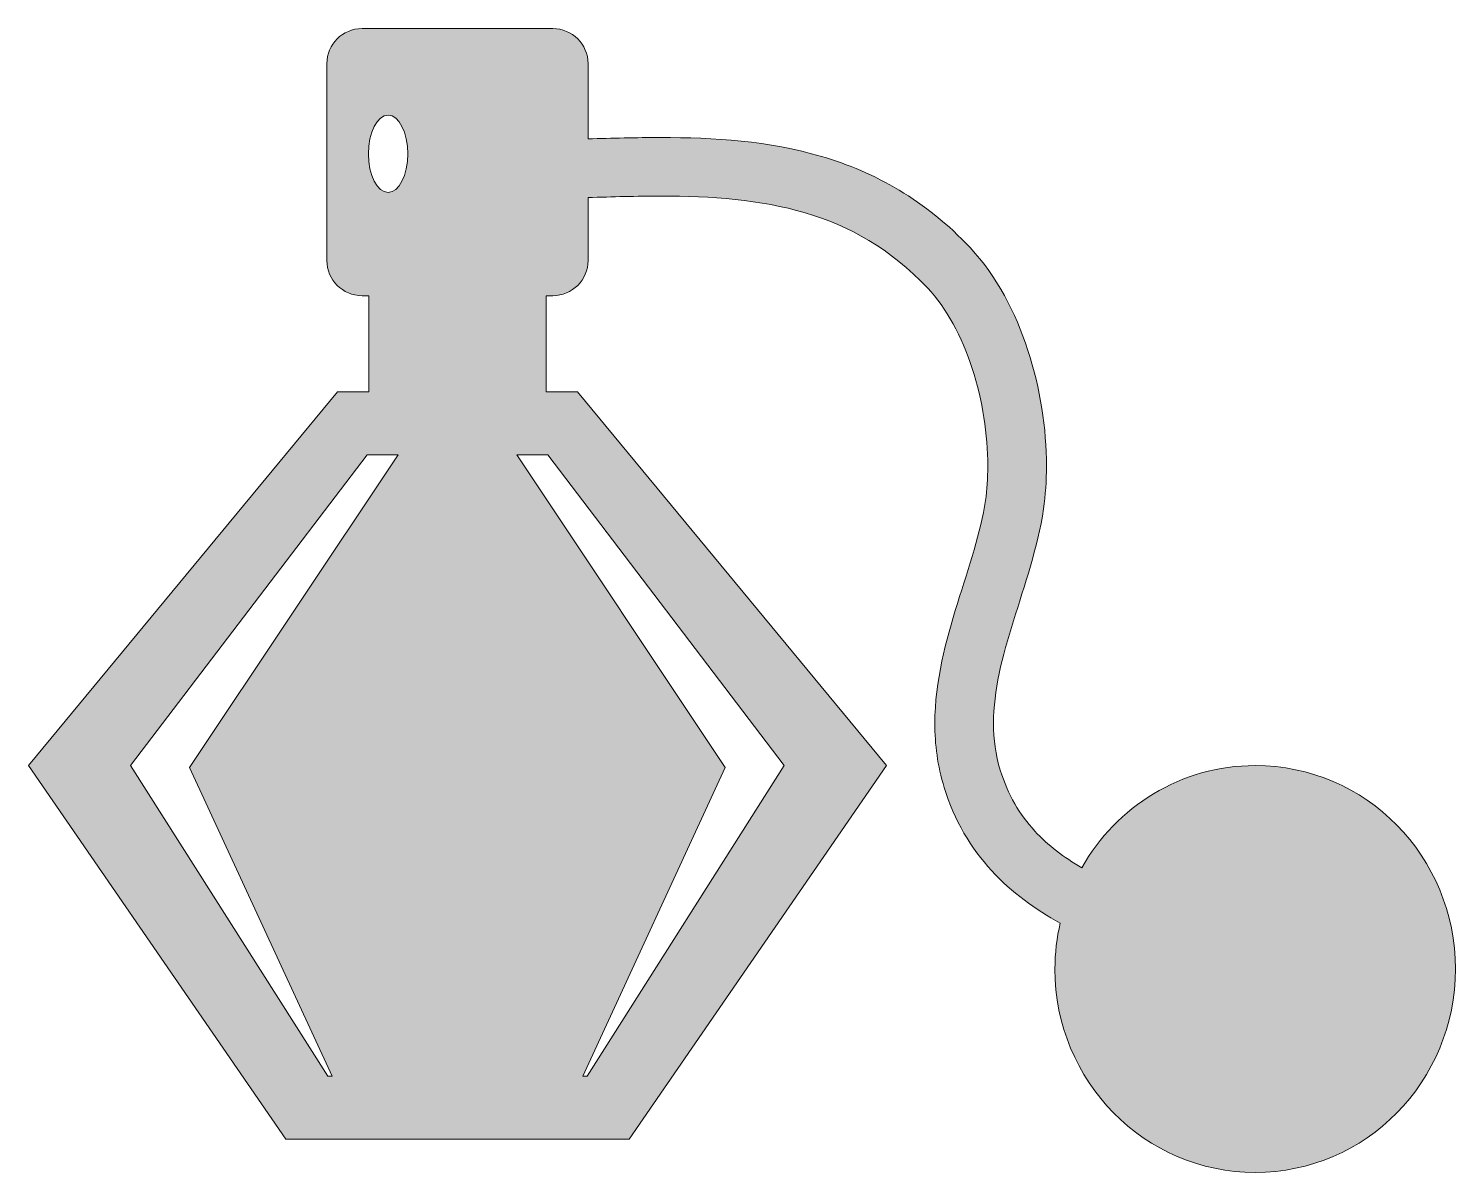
# Model space of a CAD drawing. Header units: inches. Extents: x 0 to 102, y 0 to 81.
import ezdxf

# ---------------------------------------------------------------- set-up
doc = ezdxf.new("R2010")
doc.units = ezdxf.units.IN
doc.header["$MEASUREMENT"] = 0
doc.layers.add('Layer 1', color=7, linetype='Continuous')

msp = doc.modelspace()

# ---------------------------------------------------------------- hatches: boundary and pattern name
at = {"layer": 'Layer 1', "true_color": 0xf0a0c5}
h = msp.add_hatch(color=231, dxfattribs=at)
h.dxf.hatch_style = 2
edge = h.paths.add_edge_path()
edge.add_spline(control_points=[(87.34, 28.96), (82.06, 28.96), (77.45, 26.03), (74.99, 21.69), (73.72, 22.42), (72.58, 23.28), (71.65, 24.3), (70.57, 25.48), (69.74, 26.87), (69.19, 28.62), (68.85, 29.74), (68.71, 30.84), (68.71, 31.96), (68.7, 34.27), (69.33, 36.71), (70.13, 39.25), (70.91, 41.79), (71.85, 44.43), (72.27, 47.22), (72.41, 48.2), (72.48, 49.22), (72.48, 50.27), (72.48, 52.95), (72.04, 55.81), (71.16, 58.51), (70.27, 61.22), (68.95, 63.78), (67.06, 65.8), (63.89, 69.19), (60.23, 71.2), (56.47, 72.31), (52.69, 73.42), (48.82, 73.66), (44.99, 73.66), (43.26, 73.66), (41.54, 73.61), (39.84, 73.56), (39.84, 73.56), (39.84, 78.91), (39.84, 78.91), (39.84, 80.29), (38.72, 81.41), (37.33, 81.41), (37.33, 81.41), (23.75, 81.41), (23.75, 81.41), (22.36, 81.41), (21.24, 80.29), (21.24, 78.91), (21.24, 78.91), (21.24, 64.91), (21.24, 64.91), (21.24, 63.53), (22.36, 62.4), (23.75, 62.4), (23.75, 62.4), (24.22, 62.4), (24.22, 62.4), (24.22, 62.4), (24.22, 55.56), (24.22, 55.56), (24.22, 55.56), (21.99, 55.56), (21.99, 55.56), (21.99, 55.56), (0, 28.96), (0, 28.96), (0, 28.96), (18.32, 2.36), (18.32, 2.36), (18.32, 2.36), (42.76, 2.36), (42.76, 2.36), (42.76, 2.36), (61.08, 28.96), (61.08, 28.96), (61.08, 28.96), (39.09, 55.56), (39.09, 55.56), (39.09, 55.56), (36.86, 55.56), (36.86, 55.56), (36.86, 55.56), (36.86, 62.4), (36.86, 62.4), (36.86, 62.4), (37.33, 62.4), (37.33, 62.4), (38.72, 62.4), (39.84, 63.53), (39.84, 64.91), (39.84, 64.91), (39.84, 69.38), (39.84, 69.38), (41.58, 69.44), (43.3, 69.49), (44.99, 69.49), (48.64, 69.49), (52.11, 69.24), (55.29, 68.3), (58.46, 67.36), (61.35, 65.77), (64.02, 62.94), (65.35, 61.53), (66.45, 59.49), (67.19, 57.22), (67.93, 54.96), (68.31, 52.48), (68.3, 50.27), (68.3, 49.41), (68.25, 48.58), (68.14, 47.83), (67.81, 45.59), (66.96, 43.12), (66.14, 40.49), (65.33, 37.85), (64.54, 35.02), (64.53, 31.96), (64.53, 30.48), (64.72, 28.94), (65.2, 27.4), (65.92, 25.05), (67.1, 23.08), (68.57, 21.48), (70, 19.92), (71.68, 18.72), (73.46, 17.75), (73.22, 16.7), (73.08, 15.61), (73.08, 14.48), (73.08, 6.48), (79.47, 0), (87.34, 0), (95.22, 0), (101.6, 6.48), (101.6, 14.48), (101.6, 22.48), (95.22, 28.96), (87.34, 28.96)], knot_values=[0, 0, 0, 0, 1, 1, 1, 2, 2, 2, 3, 3, 3, 4, 4, 4, 5, 5, 5, 6, 6, 6, 7, 7, 7, 8, 8, 8, 9, 9, 9, 10, 10, 10, 11, 11, 11, 12, 12, 12, 13, 13, 13, 14, 14, 14, 15, 15, 15, 16, 16, 16, 17, 17, 17, 18, 18, 18, 19, 19, 19, 20, 20, 20, 21, 21, 21, 22, 22, 22, 23, 23, 23, 24, 24, 24, 25, 25, 25, 26, 26, 26, 27, 27, 27, 28, 28, 28, 29, 29, 29, 30, 30, 30, 31, 31, 31, 32, 32, 32, 33, 33, 33, 34, 34, 34, 35, 35, 35, 36, 36, 36, 37, 37, 37, 38, 38, 38, 39, 39, 39, 40, 40, 40, 41, 41, 41, 42, 42, 42, 43, 43, 43, 44, 44, 44, 45, 45, 45, 46, 46, 46, 46], degree=3, periodic=1)
h.paths.add_polyline_path([(21.62, 6.85), (21.3, 6.85), (7.27, 28.96), (24.11, 51.08), (26.32, 51.08), (11.47, 28.81)])
h.paths.add_polyline_path([(53.81, 28.96), (39.78, 6.85), (39.46, 6.85), (49.61, 28.81), (34.76, 51.08), (36.97, 51.08)])
edge = h.paths.add_edge_path()
edge.add_spline(control_points=[(25.6, 75.25), (26.37, 75.25), (27, 74.02), (27, 72.5), (27, 70.99), (26.37, 69.75), (25.6, 69.75), (24.82, 69.75), (24.2, 70.99), (24.2, 72.5), (24.2, 74.02), (24.82, 75.25), (25.6, 75.25)], knot_values=[0, 0, 0, 0, 1, 1, 1, 2, 2, 2, 3, 3, 3, 4, 4, 4, 4], degree=3, periodic=1)

# ---------------------------------------------------------------- linework, layer by layer
at = {"layer": 'Layer 1', "lineweight": 0}
for points in [[(21.62, 6.85), (21.3, 6.85), (7.27, 28.96), (24.11, 51.08), (26.32, 51.08), (11.47, 28.81), (21.62, 6.85)], [(53.81, 28.96), (39.78, 6.85), (39.46, 6.85), (49.61, 28.81), (34.76, 51.08), (36.97, 51.08), (53.81, 28.96)]]:
    msp.add_lwpolyline(points, dxfattribs=at)
for points, knots in [([(87.34, 28.96), (82.06, 28.96), (77.45, 26.03), (74.99, 21.69), (73.72, 22.42), (72.58, 23.28), (71.65, 24.3), (70.57, 25.48), (69.74, 26.87), (69.19, 28.62), (68.85, 29.74), (68.71, 30.84), (68.71, 31.96), (68.7, 34.27), (69.33, 36.71), (70.13, 39.25), (70.91, 41.79), (71.85, 44.43), (72.27, 47.22), (72.41, 48.2), (72.48, 49.22), (72.48, 50.27), (72.48, 52.95), (72.04, 55.81), (71.16, 58.51), (70.27, 61.22), (68.95, 63.78), (67.06, 65.8), (63.89, 69.19), (60.23, 71.2), (56.47, 72.31), (52.69, 73.42), (48.82, 73.66), (44.99, 73.66), (43.26, 73.66), (41.54, 73.61), (39.84, 73.56), (39.84, 73.56), (39.84, 78.91), (39.84, 78.91), (39.84, 80.29), (38.72, 81.41), (37.33, 81.41), (37.33, 81.41), (23.75, 81.41), (23.75, 81.41), (22.36, 81.41), (21.24, 80.29), (21.24, 78.91), (21.24, 78.91), (21.24, 64.91), (21.24, 64.91), (21.24, 63.53), (22.36, 62.4), (23.75, 62.4), (23.75, 62.4), (24.22, 62.4), (24.22, 62.4), (24.22, 62.4), (24.22, 55.56), (24.22, 55.56), (24.22, 55.56), (21.99, 55.56), (21.99, 55.56), (21.99, 55.56), (0, 28.96), (0, 28.96), (0, 28.96), (18.32, 2.36), (18.32, 2.36), (18.32, 2.36), (42.76, 2.36), (42.76, 2.36), (42.76, 2.36), (61.08, 28.96), (61.08, 28.96), (61.08, 28.96), (39.09, 55.56), (39.09, 55.56), (39.09, 55.56), (36.86, 55.56), (36.86, 55.56), (36.86, 55.56), (36.86, 62.4), (36.86, 62.4), (36.86, 62.4), (37.33, 62.4), (37.33, 62.4), (38.72, 62.4), (39.84, 63.53), (39.84, 64.91), (39.84, 64.91), (39.84, 69.38), (39.84, 69.38), (41.58, 69.44), (43.3, 69.49), (44.99, 69.49), (48.64, 69.49), (52.11, 69.24), (55.29, 68.3), (58.46, 67.36), (61.35, 65.77), (64.02, 62.94), (65.35, 61.53), (66.45, 59.49), (67.19, 57.22), (67.93, 54.96), (68.31, 52.48), (68.3, 50.27), (68.3, 49.41), (68.25, 48.58), (68.14, 47.83), (67.81, 45.59), (66.96, 43.12), (66.14, 40.49), (65.33, 37.85), (64.54, 35.02), (64.53, 31.96), (64.53, 30.48), (64.72, 28.94), (65.2, 27.4), (65.92, 25.05), (67.1, 23.08), (68.57, 21.48), (70, 19.92), (71.68, 18.72), (73.46, 17.75), (73.22, 16.7), (73.08, 15.61), (73.08, 14.48), (73.08, 6.48), (79.47, 0), (87.34, 0), (95.22, 0), (101.6, 6.48), (101.6, 14.48), (101.6, 22.48), (95.22, 28.96), (87.34, 28.96)], [0, 0, 0, 0, 1, 1, 1, 2, 2, 2, 3, 3, 3, 4, 4, 4, 5, 5, 5, 6, 6, 6, 7, 7, 7, 8, 8, 8, 9, 9, 9, 10, 10, 10, 11, 11, 11, 12, 12, 12, 13, 13, 13, 14, 14, 14, 15, 15, 15, 16, 16, 16, 17, 17, 17, 18, 18, 18, 19, 19, 19, 20, 20, 20, 21, 21, 21, 22, 22, 22, 23, 23, 23, 24, 24, 24, 25, 25, 25, 26, 26, 26, 27, 27, 27, 28, 28, 28, 29, 29, 29, 30, 30, 30, 31, 31, 31, 32, 32, 32, 33, 33, 33, 34, 34, 34, 35, 35, 35, 36, 36, 36, 37, 37, 37, 38, 38, 38, 39, 39, 39, 40, 40, 40, 41, 41, 41, 42, 42, 42, 43, 43, 43, 44, 44, 44, 45, 45, 45, 46, 46, 46, 46]), ([(25.6, 75.25), (26.37, 75.25), (27, 74.02), (27, 72.5), (27, 70.99), (26.37, 69.75), (25.6, 69.75), (24.82, 69.75), (24.2, 70.99), (24.2, 72.5), (24.2, 74.02), (24.82, 75.25), (25.6, 75.25)], [0, 0, 0, 0, 1, 1, 1, 2, 2, 2, 3, 3, 3, 4, 4, 4, 4])]:
    msp.add_open_spline(points, degree=3, knots=knots, dxfattribs=at)

doc.saveas('drawing.dxf')
